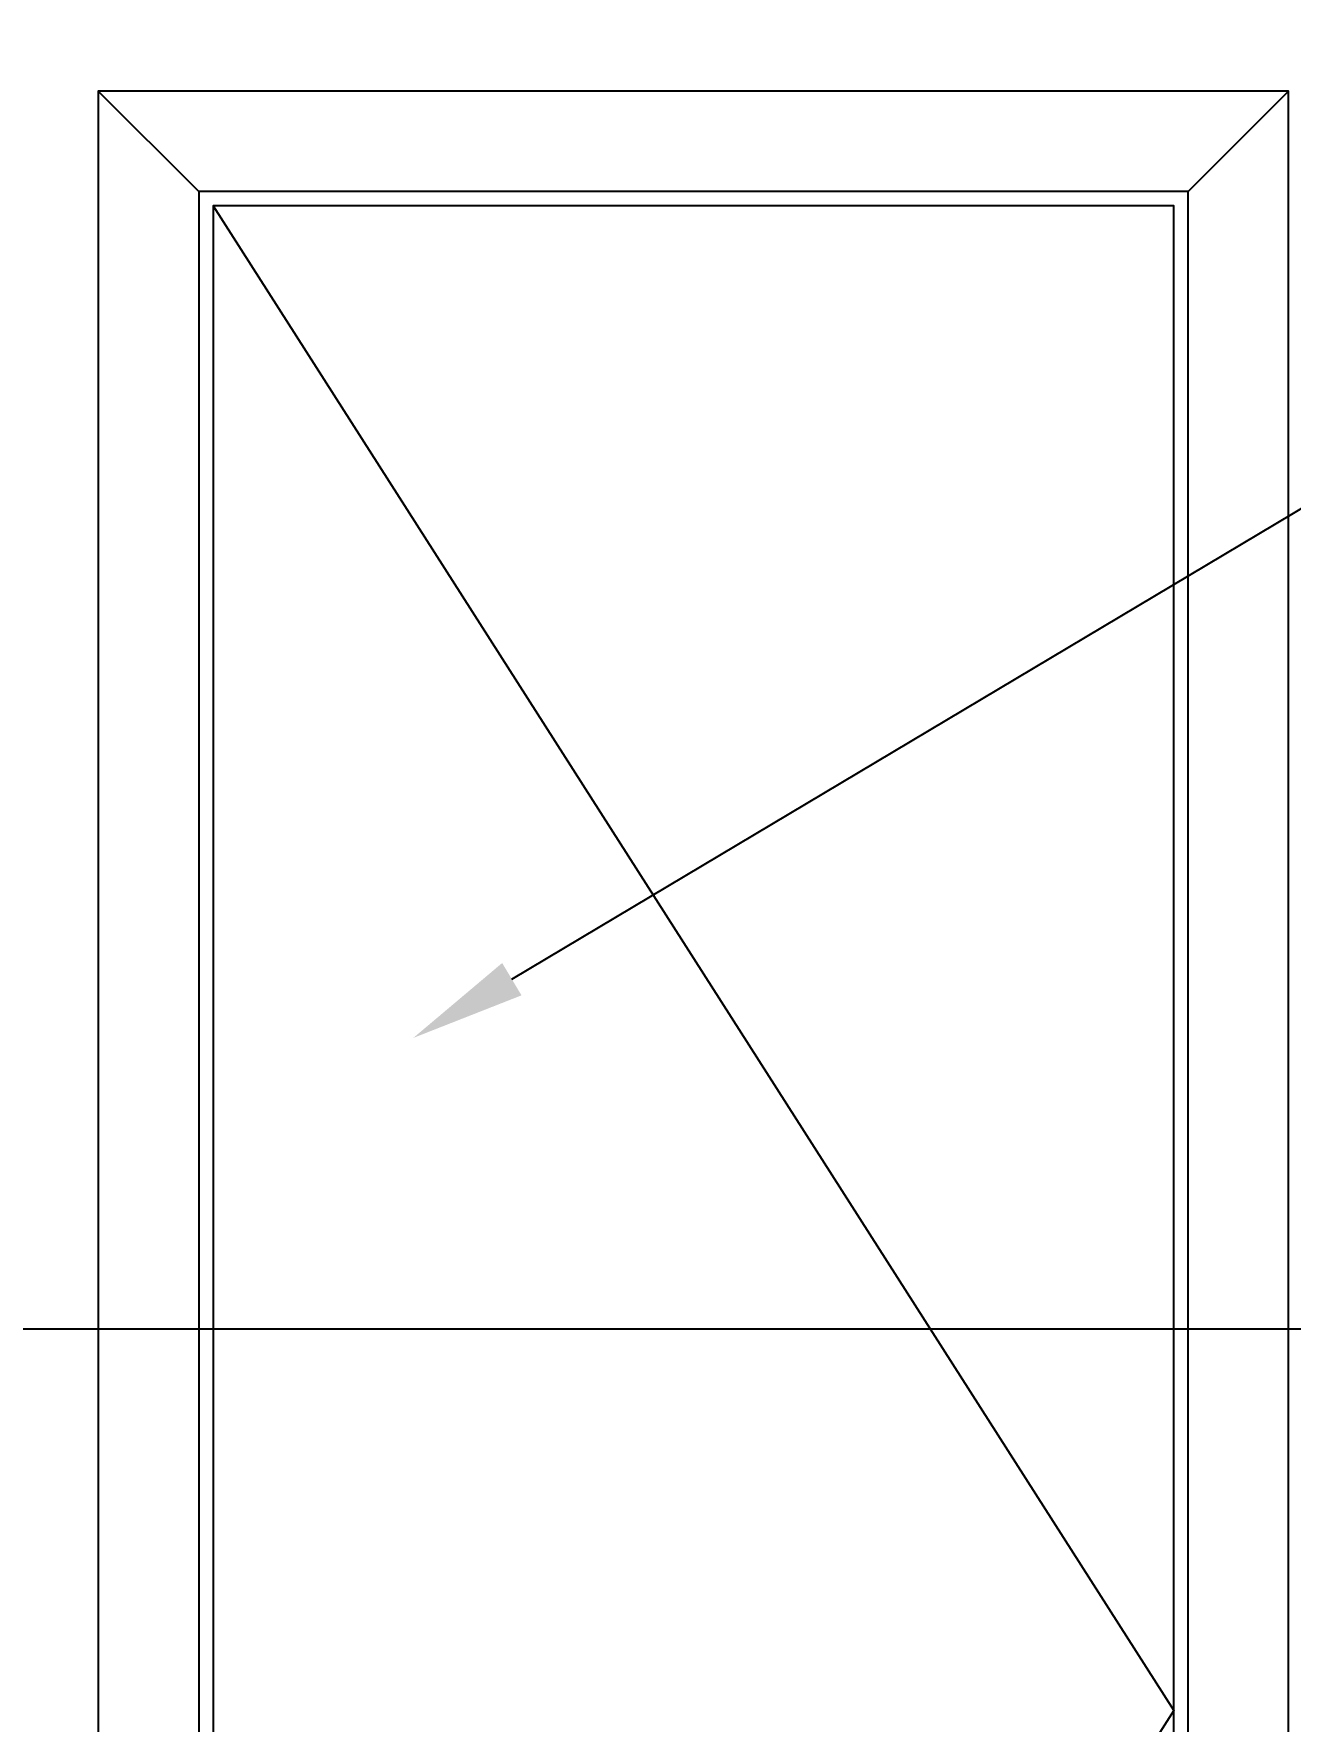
# Model space of a CAD drawing. Header units: metres. Extents: x 198 to 412, y -54 to 17.
# Drawn here: x 263.702 to 264.578, y -25.116 to -23.938 of the extents above; entities that cross this region are included whole.
import ezdxf
from ezdxf import colors
from ezdxf.entities.mleader import LeaderData, LeaderLine
from ezdxf.math import Vec2, Vec3

# ---------------------------------------------------------------- set-up
doc = ezdxf.new("R2010")
doc.units = ezdxf.units.M
doc.header["$LTSCALE"] = 10
doc.linetypes.add('DASHED2', pattern=[0.375, 0.25, -0.125])
doc.layers.add('A-ABERTURAS', color=2, linetype='Continuous')
doc.layers.add('A-TEXTOS', color=2, linetype='Continuous')
doc.styles.add('ARIAL', font='arial.ttf')

msp = doc.modelspace()

# ---------------------------------------------------------------- linework, layer by layer
at = {"layer": 'A-ABERTURAS', "color": 1}
for p, q in [((263.8166, -24.0481), (263.7466, -23.9781)), ((264.5066, -24.0481), (264.5766, -23.9781))]:
    msp.add_line(p, q, dxfattribs=at)
at = {"layer": 'A-ABERTURAS', "color": 1, "linetype": 'DASHED2'}
for p, q in [((263.8266, -24.0581), (264.4966, -25.1081)), ((264.4966, -25.1081), (263.8266, -26.1581))]:
    msp.add_line(p, q, dxfattribs=at)
at = {"layer": 'A-ABERTURAS', "color": 1}
for points in [[(264.5766, -26.1581), (264.5766, -23.9781), (263.7466, -23.9781), (263.7466, -26.1577)], [(264.5066, -26.1581), (264.5066, -24.0481), (263.8166, -24.0481), (263.8166, -26.1577)], [(264.4966, -26.1581), (264.4966, -24.0581), (263.8266, -24.0581), (263.8266, -26.1577)]]:
    msp.add_lwpolyline(points, dxfattribs=at)

# ---------------------------------------------------------------- leaders
at = {"layer": 'A-TEXTOS'}
ml = msp.add_multileader_mtext('Standard', dxfattribs=at)
ml.set_content('13', color=256, style='ARIAL')
ml.set_leader_properties(color=1)
ml.build(insert=Vec2(0, 0))
ml.multileader.update_dxf_attribs({"has_text_frame": 1, "arrow_head_size": 0.08, "scale": 0.02})
ctx = ml.context
ctx.base_point, ctx.scale, ctx.char_height, ctx.arrow_head_size, ctx.landing_gap_size, ctx.plane_origin = Vec3(265.9533, -23.8089, 0), 0.02, 0.08, 0.08, 0.04, Vec3(264.6859, -23.8089, 0)
notes = []
notes.append((ctx, [(0, (1, 1, 0), (263.7346, -23.8089, 0), (1, 0), 2.2187, [(0, [(263.2915, -24.0477, 0)], 0, [])])]))
ctx.mtext.insert, ctx.mtext.width, ctx.mtext.flow_direction = Vec3(265.9933, -23.7681, 0), 0.029468, 5
ml = msp.add_multileader_mtext('Standard', dxfattribs=at)
ml.set_content('13', color=256, style='ARIAL')
ml.set_leader_properties(color=1)
ml.build(insert=Vec2(0, 0))
ml.multileader.update_dxf_attribs({"has_text_frame": 1, "arrow_head_size": 0.08, "scale": 0.02})
ctx = ml.context
ctx.base_point, ctx.scale, ctx.char_height, ctx.arrow_head_size, ctx.landing_gap_size, ctx.plane_origin = Vec3(265.9519, -24.1152, 0), 0.02, 0.08, 0.08, 0.04, Vec3(264.6859, -24.1152, 0)
notes.append((ctx, [(0, (1, 1, 0), (264.8439, -24.1152, 0), (1, 0), 1.1081, [(0, [(263.9663, -24.6387, 0)], 0, [])])]))
ctx.mtext.insert, ctx.mtext.width, ctx.mtext.flow_direction = Vec3(265.9919, -24.0745, 0), 0.029468, 5
ml = msp.add_multileader_mtext('Standard', dxfattribs=at)
ml.set_content('11', color=256, style='ARIAL')
ml.set_leader_properties(color=1)
ml.build(insert=Vec2(0, 0))
ml.multileader.update_dxf_attribs({"has_text_frame": 1, "arrow_head_size": 0.08, "scale": 0.02})
ctx = ml.context
ctx.base_point, ctx.scale, ctx.char_height, ctx.arrow_head_size, ctx.landing_gap_size, ctx.plane_origin = Vec3(265.9672, -24.8417, 0), 0.02, 0.08, 0.08, 0.04, Vec3(263.3638, -24.8417, 0)
notes.append((ctx, [(0, (1, 1, 0), (265.6876, -24.8417, 0), (1, 0), 0.2796, [(0, [(263.2849, -24.8417, 0)], 0, [])])]))
ctx.mtext.insert, ctx.mtext.flow_direction = Vec3(266.0072, -24.8017, 0), 5
for ctx, leaders in notes:
    for number, flags, end, landing, length, lines in leaders:
        leader = LeaderData()
        leader.index, (leader.has_last_leader_line, leader.has_dogleg_vector, leader.attachment_direction) = number, flags
        leader.last_leader_point, leader.dogleg_vector, leader.dogleg_length = Vec3(end), Vec3(landing), length
        for number, points, colour, breaks in lines:
            line = LeaderLine()
            line.index, line.vertices, line.color, line.breaks = number, Vec3.list(points), colors.encode_raw_color(colour), breaks
            leader.lines.append(line)
        ctx.leaders.append(leader)

doc.saveas('drawing.dxf')
